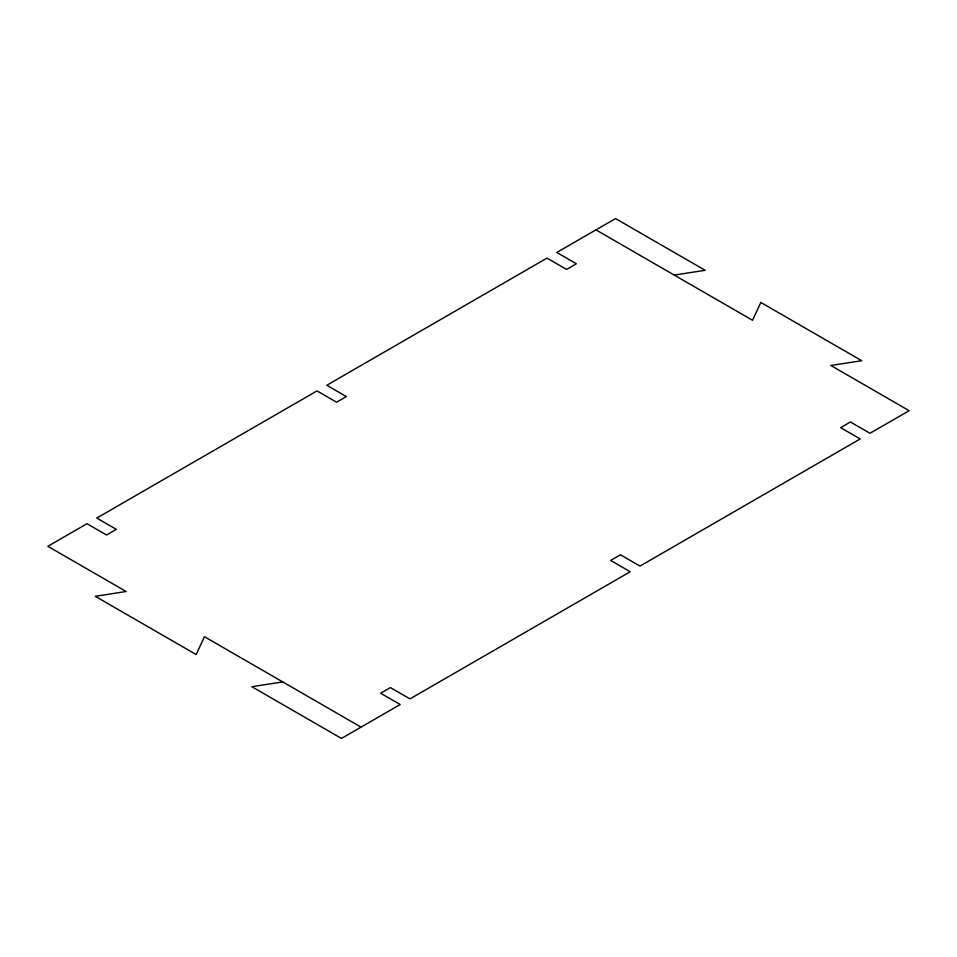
<?xml version="1.0" encoding="UTF-8"?>
<svg xmlns="http://www.w3.org/2000/svg" width="957" height="957" viewBox="0 0 957 957"><rect width="100%" height="100%" fill="white"/><g stroke="black" fill="none" stroke-linecap="round" stroke-linejoin="round"><path stroke-width="1.44" d="M674.254 275.078L705.13 270.293L615.53 218.567L556.795 252.469L576.377 263.773L566.592 269.419L547.009 258.115L326.792 385.264L346.374 396.569L336.577 402.215L317.006 390.911L96.789 518.06L116.359 529.353L106.574 535.011L87.003 523.706L47.85 546.303L126.145 591.51L95.269 596.295L196.173 654.552L204.451 636.716L361.052 727.129M282.746 681.922L251.87 686.707L341.47 738.433L400.205 704.531L380.623 693.227L390.408 687.581L409.991 698.885L630.208 571.736L610.626 560.431L620.423 554.785L639.994 566.089L860.211 438.94L840.641 427.647L850.426 421.989L869.997 433.294L909.15 410.697L830.855 365.49L861.731 360.705L760.827 302.448L752.549 320.284L595.948 229.871"/></g></svg>
